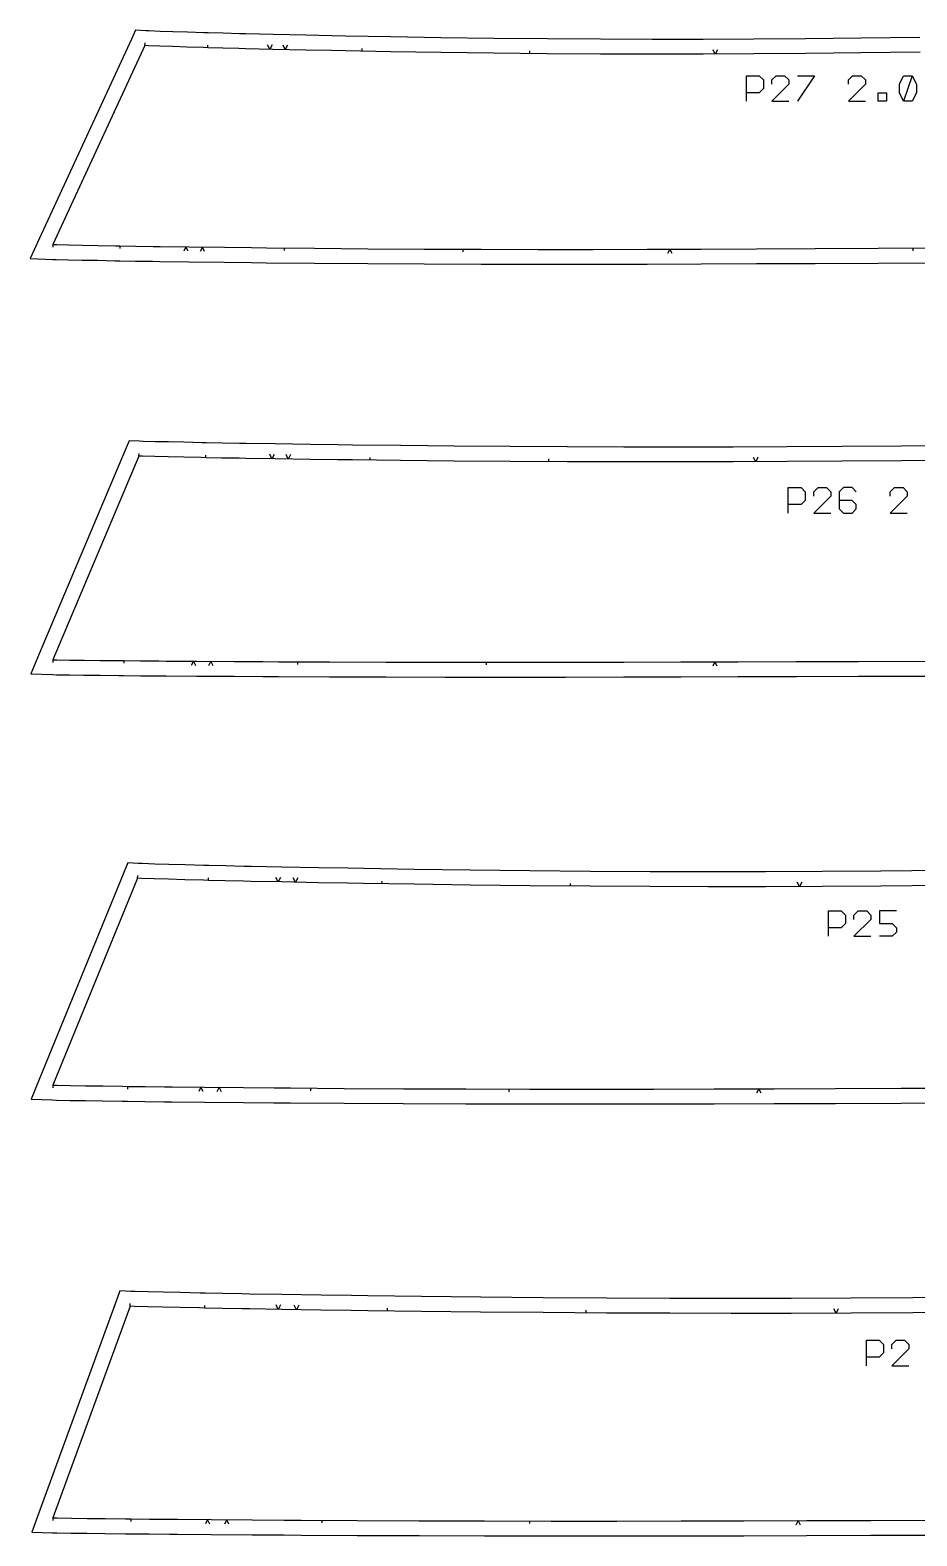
# Model space of a CAD drawing. Header units: metres. Extents: x -12 to 17699, y -154 to 17579.
# Drawn here: x 15969 to 16565, y 9959 to 10971 of the extents above; entities that cross this region are included whole.
import ezdxf

# ---------------------------------------------------------------- set-up
doc = ezdxf.new("R2010")
doc.units = ezdxf.units.M

msp = doc.modelspace()

# ---------------------------------------------------------------- linework, layer by layer
at = {"layer": 'Marge'}
for points in [[(16566.992, 10966.349), (16527.216, 10965.903), (16490.052, 10965.519), (16455.151, 10965.232), (16421.152, 10965.069), (16387.012, 10965.036), (16352.169, 10965.143), (16316.469, 10965.383), (16280.4, 10965.74), (16244.919, 10966.199), (16211.319, 10966.732), (16180.844, 10967.307), (16171.52, 10967.506), (16154.294, 10967.855), (16132.051, 10968.344), (16113.72, 10968.748), (16109.358, 10968.858), (16098.501, 10969.132), (16088.483, 10969.443), (16085.593, 10969.533), (16074.423, 10969.907), (16064.701, 10970.203), (16056.22, 10970.459), (16048.793, 10970.752), (16046.435, 10970.89), (16039.632, 10971.287), (16036.774, 10965.1), (15974.97, 10831.315), (15968.694, 10817.728), (15983.648, 10817.129), (15986.161, 10817.029), (15994.418, 10816.82), (16003.62, 10816.655), (16013.967, 10816.468), (16025.808, 10816.227), (16028.928, 10816.17), (16039.596, 10815.972), (16051.258, 10815.806), (16055.903, 10815.739), (16075.475, 10815.505), (16099.156, 10815.223), (16117.49, 10814.992), (16127.416, 10814.878), (16159.902, 10814.561), (16195.722, 10814.285), (16233.541, 10814.065), (16271.985, 10813.916), (16310.037, 10813.841), (16347.182, 10813.844), (16383.581, 10813.921), (16419.823, 10814.056), (16457.014, 10814.23), (16496.592, 10814.426), (16538.935, 10814.633), (16583.265, 10814.846)], [(16596.597, 10691.892), (16554.259, 10691.575), (16514.695, 10691.292), (16477.533, 10691.063), (16441.331, 10690.907), (16404.98, 10690.836), (16367.881, 10690.862), (16329.871, 10690.984), (16291.47, 10691.195), (16253.693, 10691.486), (16217.917, 10691.838), (16185.468, 10692.231), (16175.542, 10692.37), (16157.203, 10692.605), (16133.523, 10692.948), (16113.999, 10693.231), (16109.355, 10693.31), (16097.781, 10693.507), (16087.114, 10693.737), (16084.031, 10693.804), (16072.145, 10694.082), (16061.795, 10694.3), (16052.741, 10694.489), (16044.786, 10694.714), (16042.274, 10694.824), (16035.326, 10695.128), (16032.623, 10688.72), (15974.835, 10551.734), (15969.152, 10538.262), (15983.767, 10537.851), (15986.424, 10537.777), (15995.115, 10537.637), (16004.821, 10537.536), (16015.757, 10537.42), (16028.279, 10537.266), (16031.571, 10537.23), (16042.845, 10537.108), (16055.158, 10537.014), (16060.067, 10536.976), (16080.745, 10536.853), (16105.771, 10536.705), (16125.146, 10536.574), (16135.636, 10536.515), (16169.961, 10536.365), (16207.808, 10536.255), (16247.766, 10536.19), (16288.385, 10536.176), (16328.587, 10536.209), (16367.829, 10536.288), (16406.279, 10536.402), (16444.564, 10536.533), (16483.851, 10536.66), (16525.662, 10536.769), (16570.399, 10536.866)], [(16582.373, 10406.058), (16540.577, 10405.678), (16501.319, 10405.392), (16463.073, 10405.226), (16424.668, 10405.186), (16385.47, 10405.284), (16345.309, 10405.512), (16304.732, 10405.856), (16264.816, 10406.3), (16227.013, 10406.817), (16192.727, 10407.377), (16182.238, 10407.571), (16162.859, 10407.906), (16137.837, 10408.383), (16117.208, 10408.777), (16112.301, 10408.885), (16100.074, 10409.153), (16088.803, 10409.458), (16085.546, 10409.546), (16072.986, 10409.912), (16062.049, 10410.202), (16052.485, 10410.454), (16044.084, 10410.743), (16041.43, 10410.879), (16034.346, 10411.242), (16031.662, 10404.676), (15974.792, 10265.549), (15969.351, 10252.239), (15983.723, 10251.77), (15986.519, 10251.679), (15995.669, 10251.496), (16005.889, 10251.355), (16017.403, 10251.193), (16030.585, 10250.984), (16034.052, 10250.934), (16045.922, 10250.764), (16058.887, 10250.623), (16064.055, 10250.568), (16085.826, 10250.374), (16112.175, 10250.14), (16132.572, 10249.941), (16143.617, 10249.847), (16179.757, 10249.59), (16219.605, 10249.373), (16261.675, 10249.209), (16304.441, 10249.108), (16346.769, 10249.072), (16388.086, 10249.102), (16428.571, 10249.193), (16468.881, 10249.326), (16510.247, 10249.483), (16554.269, 10249.648), (16601.368, 10249.815)], [(16606.082, 10119.008), (16562.074, 10118.681), (16520.737, 10118.428), (16480.465, 10118.273), (16440.024, 10118.223), (16398.749, 10118.29), (16356.46, 10118.47), (16313.734, 10118.75), (16271.702, 10119.119), (16231.896, 10119.554), (16195.791, 10120.028), (16184.747, 10120.194), (16164.342, 10120.474), (16137.996, 10120.882), (16116.27, 10121.218), (16111.103, 10121.311), (16098.218, 10121.542), (16086.35, 10121.806), (16082.917, 10121.883), (16069.696, 10122.201), (16058.18, 10122.453), (16048.094, 10122.671), (16039.216, 10122.926), (16036.42, 10123.047), (16029.106, 10123.362), (16026.595, 10116.485), (15974.655, 9974.182), (15969.893, 9961.137), (15983.775, 9960.757), (15986.698, 9960.677), (15996.24, 9960.521), (16006.911, 9960.402), (16018.945, 9960.267), (16032.727, 9960.09), (16036.348, 9960.049), (16048.754, 9959.906), (16062.298, 9959.791), (16067.7, 9959.745), (16090.451, 9959.589), (16117.99, 9959.401), (16139.308, 9959.234), (16150.852, 9959.159), (16188.621, 9958.958), (16230.265, 9958.795), (16274.231, 9958.679), (16318.924, 9958.617), (16363.159, 9958.611), (16406.337, 9958.66), (16448.644, 9958.755), (16490.768, 9958.881), (16533.997, 9959.019), (16580.002, 9959.153)]]:
    msp.add_lwpolyline(points, dxfattribs=at)
at = {"layer": 'Patron'}
for points in [[(16567.104, 10956.35), (16527.319, 10955.903), (16490.135, 10955.519), (16455.199, 10955.232), (16421.161, 10955.069), (16386.982, 10955.036), (16352.102, 10955.143), (16316.37, 10955.383), (16280.271, 10955.741), (16244.761, 10956.201), (16211.131, 10956.734), (16180.631, 10957.309), (16171.318, 10957.508), (16154.075, 10957.858), (16131.831, 10958.346), (16113.467, 10958.751), (16109.105, 10958.861), (16098.191, 10959.137), (16088.172, 10959.448), (16085.259, 10959.539), (16074.118, 10959.911), (16064.398, 10960.208), (16055.824, 10960.467), (16048.21, 10960.769), (16045.852, 10960.907), (15984.048, 10827.121), (15986.561, 10827.021), (15994.669, 10826.817), (16003.799, 10826.654), (16014.148, 10826.467), (16026.011, 10826.225), (16029.114, 10826.168), (16039.781, 10825.97), (16051.401, 10825.805), (16056.045, 10825.738), (16075.595, 10825.505), (16099.276, 10825.223), (16117.616, 10824.991), (16127.531, 10824.878), (16160, 10824.561), (16195.799, 10824.285), (16233.599, 10824.065), (16272.024, 10823.916), (16310.057, 10823.841), (16347.181, 10823.844), (16383.559, 10823.921), (16419.786, 10824.056), (16456.968, 10824.23), (16496.543, 10824.426), (16538.886, 10824.633), (16583.216, 10824.846)], [(16596.672, 10681.892), (16554.331, 10681.575), (16514.757, 10681.293), (16477.576, 10681.063), (16441.35, 10680.907), (16404.973, 10680.836), (16367.849, 10680.862), (16329.817, 10680.985), (16291.393, 10681.195), (16253.594, 10681.486), (16217.796, 10681.839), (16185.329, 10682.232), (16175.414, 10682.371), (16157.058, 10682.606), (16133.378, 10682.949), (16113.829, 10683.233), (16109.185, 10683.312), (16097.565, 10683.51), (16086.899, 10683.739), (16083.797, 10683.806), (16071.935, 10684.084), (16061.586, 10684.303), (16052.457, 10684.493), (16044.349, 10684.724), (16041.837, 10684.834), (15984.048, 10547.847), (15986.705, 10547.773), (15995.275, 10547.635), (16004.925, 10547.535), (16015.863, 10547.419), (16028.401, 10547.266), (16031.68, 10547.23), (16042.954, 10547.107), (16055.235, 10547.013), (16060.144, 10546.976), (16080.804, 10546.853), (16105.831, 10546.705), (16125.213, 10546.574), (16135.692, 10546.515), (16170.005, 10546.365), (16207.838, 10546.255), (16247.783, 10546.19), (16288.388, 10546.176), (16328.579, 10546.209), (16367.809, 10546.288), (16406.25, 10546.402), (16444.529, 10546.533), (16483.818, 10546.66), (16525.636, 10546.769), (16570.378, 10546.866)], [(16582.465, 10396.059), (16540.65, 10395.678), (16501.362, 10395.392), (16463.083, 10395.226), (16424.643, 10395.186), (16385.414, 10395.284), (16345.224, 10395.513), (16304.621, 10395.856), (16264.679, 10396.301), (16226.85, 10396.819), (16192.542, 10397.379), (16182.065, 10397.573), (16162.669, 10397.908), (16137.646, 10398.385), (16116.989, 10398.78), (16112.081, 10398.887), (16099.803, 10399.157), (16088.532, 10399.462), (16085.255, 10399.55), (16072.721, 10399.916), (16061.786, 10400.206), (16052.139, 10400.46), (16043.573, 10400.756), (16040.919, 10400.892), (15984.048, 10261.765), (15986.845, 10261.674), (15995.868, 10261.494), (16006.027, 10261.354), (16017.543, 10261.192), (16030.744, 10260.983), (16034.196, 10260.933), (16046.065, 10260.763), (16058.995, 10260.623), (16064.163, 10260.567), (16085.915, 10260.373), (16112.264, 10260.139), (16132.67, 10259.94), (16143.702, 10259.846), (16179.828, 10259.59), (16219.659, 10259.373), (16261.714, 10259.209), (16304.464, 10259.108), (16346.777, 10259.072), (16388.079, 10259.102), (16428.549, 10259.193), (16468.848, 10259.326), (16510.209, 10259.483), (16554.232, 10259.648), (16601.332, 10259.815)], [(16606.156, 10109.008), (16562.135, 10108.681), (16520.776, 10108.428), (16480.477, 10108.273), (16440.007, 10108.223), (16398.707, 10108.291), (16356.395, 10108.47), (16313.646, 10108.75), (16271.593, 10109.12), (16231.764, 10109.554), (16195.641, 10110.03), (16184.61, 10110.195), (16164.188, 10110.476), (16137.841, 10110.883), (16116.091, 10111.22), (16110.924, 10111.313), (16097.995, 10111.544), (16086.128, 10111.809), (16082.676, 10111.886), (16069.477, 10112.204), (16057.963, 10112.455), (16047.806, 10112.675), (16038.785, 10112.935), (16035.989, 10113.056), (15984.048, 9970.753), (15986.972, 9970.673), (15996.403, 9970.519), (16007.021, 9970.402), (16019.058, 9970.267), (16032.855, 9970.09), (16036.463, 9970.048), (16048.869, 9969.905), (16062.383, 9969.79), (16067.785, 9969.745), (16090.519, 9969.589), (16118.058, 9969.401), (16139.387, 9969.234), (16150.917, 9969.159), (16188.674, 9968.958), (16230.304, 9968.795), (16274.257, 9968.679), (16318.937, 9968.617), (16363.16, 9968.611), (16406.325, 9968.66), (16448.621, 9968.755), (16490.739, 9968.881), (16533.965, 9969.019), (16579.972, 9969.153)]]:
    msp.add_lwpolyline(points, dxfattribs=at)
at = {"layer": 'Repers points'}
for p, q in [((16045.852, 10960.907), (16045.957, 10962.704)), ((16088.156, 10959.449), (16088.212, 10961.248)), ((16191.927, 10957.096), (16191.961, 10958.896)), ((16304.678, 10955.499), (16304.696, 10957.299)), ((15984.048, 10827.121), (15983.976, 10825.323)), ((16029.097, 10826.168), (16029.063, 10824.369)), ((16139.572, 10824.76), (16139.554, 10822.96)), ((16259.593, 10823.964), (16259.586, 10822.164)), ((16562.242, 10824.745), (16562.25, 10822.945)), ((16041.837, 10684.834), (16041.916, 10686.632)), ((16086.882, 10683.74), (16086.921, 10685.539)), ((16197.354, 10682.086), (16197.376, 10683.886)), ((16317.373, 10681.053), (16317.383, 10682.853)), ((15984.048, 10547.847), (15983.998, 10546.048)), ((16031.662, 10547.23), (16031.643, 10545.43)), ((16148.417, 10546.459), (16148.409, 10544.659)), ((16275.253, 10546.18), (16275.253, 10544.38)), ((16040.919, 10400.892), (16041.011, 10402.69)), ((16088.515, 10399.462), (16088.564, 10401.262)), ((16205.25, 10397.171), (16205.279, 10398.971)), ((16332.076, 10395.624), (16332.091, 10397.424)), ((15984.048, 10261.765), (15983.99, 10259.966)), ((16034.179, 10260.933), (16034.153, 10259.134)), ((16157.105, 10259.751), (16157.092, 10257.951)), ((16290.644, 10259.141), (16290.64, 10257.341)), ((16035.989, 10113.056), (16036.067, 10114.854)), ((16086.11, 10111.809), (16086.15, 10113.609)), ((16209.026, 10109.853), (16209.05, 10111.653)), ((16342.561, 10108.561), (16342.573, 10110.361)), ((15984.048, 9970.753), (15983.999, 9968.954)), ((16036.445, 9970.048), (16036.424, 9968.248)), ((16164.924, 9969.084), (16164.915, 9967.284)), ((16304.493, 9968.637), (16304.49, 9966.837))]:
    msp.add_line(p, q, dxfattribs=at)
at = {"layer": 'Repers suspente'}
for p, q in [((16129.829, 10958.391), (16128.396, 10961.423)), ((16131.395, 10961.357), (16129.829, 10958.391)), ((16140.192, 10958.163), (16138.758, 10961.195)), ((16141.757, 10961.129), (16140.192, 10958.163)), ((16429.379, 10955.108), (16427.864, 10958.101)), ((16430.864, 10958.116), (16429.379, 10955.108)), ((16073.464, 10825.53), (16071.929, 10822.548)), ((16074.928, 10822.512), (16073.464, 10825.53)), ((16084.496, 10825.399), (16082.961, 10822.417)), ((16085.96, 10822.381), (16084.496, 10825.399)), ((16398.773, 10823.978), (16397.285, 10820.972)), ((16400.285, 10820.983), (16398.773, 10823.978)), ((16131.248, 10682.98), (16129.791, 10686.001)), ((16132.791, 10685.958), (16131.248, 10682.98)), ((16142.279, 10682.82), (16140.823, 10685.842)), ((16143.823, 10685.798), (16142.279, 10682.82)), ((16456.553, 10680.972), (16455.04, 10683.966)), ((16458.04, 10683.979), (16456.553, 10680.972)), ((16078.553, 10546.866), (16077.035, 10543.875)), ((16080.035, 10543.857), (16078.553, 10546.866)), ((16090.212, 10546.797), (16088.694, 10543.806)), ((16091.694, 10543.788), (16090.212, 10546.797)), ((16429.149, 10546.48), (16427.659, 10543.475)), ((16430.659, 10543.485), (16429.149, 10546.48)), ((16135.395, 10398.428), (16133.953, 10401.456)), ((16136.952, 10401.399), (16135.395, 10398.428)), ((16147.052, 10398.206), (16145.61, 10401.234)), ((16148.609, 10401.177), (16147.052, 10398.206)), ((16485.971, 10395.325), (16484.458, 10398.318)), ((16487.458, 10398.331), (16485.971, 10395.325)), ((16083.547, 10260.394), (16082.021, 10257.408)), ((16085.021, 10257.381), (16083.547, 10260.394)), ((16095.823, 10260.285), (16094.296, 10257.299)), ((16097.296, 10257.272), (16095.823, 10260.285)), ((16458.653, 10259.292), (16457.163, 10256.287)), ((16460.163, 10256.297), (16458.653, 10259.292)), ((16135.474, 10110.919), (16134.021, 10113.942)), ((16137.02, 10113.896), (16135.474, 10110.919)), ((16147.748, 10110.73), (16146.295, 10113.752)), ((16149.295, 10113.706), (16147.748, 10110.73)), ((16510.569, 10108.389), (16509.058, 10111.383)), ((16512.058, 10111.394), (16510.569, 10108.389)), ((16088.045, 9969.606), (16086.524, 9966.616)), ((16089.524, 9966.596), (16088.045, 9969.606)), ((16100.874, 9969.518), (16099.354, 9966.528)), ((16102.354, 9966.508), (16100.874, 9969.518)), ((16485.087, 9968.864), (16483.596, 9965.86)), ((16486.596, 9965.869), (16485.087, 9968.864))]:
    msp.add_line(p, q, dxfattribs=at)
at = {"layer": 'Text'}
for p, q in [((16450.28, 10923.458), (16450.28, 10940.601)), ((16450.28, 10940.601), (16458.851, 10940.601)), ((16458.851, 10940.601), (16461.709, 10937.744)), ((16461.709, 10937.744), (16461.709, 10932.029)), ((16467.423, 10937.744), (16470.28, 10940.601)), ((16467.423, 10934.886), (16467.423, 10937.744)), ((16470.28, 10940.601), (16475.994, 10940.601)), ((16475.994, 10940.601), (16478.851, 10937.744)), ((16478.851, 10937.744), (16478.851, 10934.886)), ((16484.566, 10940.601), (16495.994, 10940.601)), ((16495.994, 10940.601), (16484.566, 10923.458)), ((16518.851, 10937.744), (16521.709, 10940.601)), ((16518.851, 10934.886), (16518.851, 10937.744)), ((16521.709, 10940.601), (16527.423, 10940.601)), ((16527.423, 10940.601), (16530.28, 10937.744)), ((16530.28, 10937.744), (16530.28, 10934.886)), ((16553.137, 10934.886), (16555.994, 10940.601)), ((16555.994, 10940.601), (16561.709, 10940.601)), ((16561.709, 10940.601), (16555.994, 10923.458)), ((16561.709, 10940.601), (16564.566, 10934.886)), ((16458.851, 10929.172), (16450.28, 10929.172)), ((16461.709, 10932.029), (16458.851, 10929.172)), ((16478.851, 10934.886), (16467.423, 10923.458)), ((16530.28, 10934.886), (16518.851, 10923.458)), ((16538.851, 10929.172), (16544.566, 10929.172)), ((16538.851, 10923.458), (16538.851, 10929.172)), ((16544.566, 10929.172), (16544.566, 10923.458)), ((16553.137, 10929.172), (16553.137, 10934.886)), ((16555.994, 10923.458), (16553.137, 10929.172)), ((16564.566, 10929.172), (16561.709, 10923.458)), ((16564.566, 10934.886), (16564.566, 10929.172)), ((16467.423, 10923.458), (16478.851, 10923.458)), ((16518.851, 10923.458), (16530.28, 10923.458)), ((16544.566, 10923.458), (16538.851, 10923.458)), ((16561.709, 10923.458), (16555.994, 10923.458)), ((16478.443, 10646.448), (16478.443, 10663.591)), ((16478.443, 10663.591), (16487.014, 10663.591)), ((16487.014, 10663.591), (16489.872, 10660.734)), ((16495.586, 10660.734), (16498.443, 10663.591)), ((16498.443, 10663.591), (16504.157, 10663.591)), ((16504.157, 10663.591), (16507.014, 10660.734)), ((16515.586, 10663.591), (16512.729, 10660.734)), ((16521.3, 10663.591), (16515.586, 10663.591)), ((16524.157, 10660.734), (16521.3, 10663.591)), ((16547.014, 10660.734), (16549.872, 10663.591)), ((16549.872, 10663.591), (16555.586, 10663.591)), ((16555.586, 10663.591), (16558.443, 10660.734)), ((16489.872, 10655.019), (16487.014, 10652.162)), ((16489.872, 10660.734), (16489.872, 10655.019)), ((16495.586, 10657.877), (16495.586, 10660.734)), ((16507.014, 10657.877), (16495.586, 10646.448)), ((16507.014, 10660.734), (16507.014, 10657.877)), ((16512.729, 10660.734), (16512.729, 10649.305)), ((16521.3, 10655.019), (16512.729, 10655.019)), ((16524.157, 10652.162), (16521.3, 10655.019)), ((16547.014, 10657.877), (16547.014, 10660.734)), ((16558.443, 10657.877), (16547.014, 10646.448)), ((16558.443, 10660.734), (16558.443, 10657.877)), ((16487.014, 10652.162), (16478.443, 10652.162)), ((16495.586, 10646.448), (16507.014, 10646.448)), ((16512.729, 10649.305), (16515.586, 10646.448)), ((16515.586, 10646.448), (16521.3, 10646.448)), ((16521.3, 10646.448), (16524.157, 10649.305)), ((16524.157, 10649.305), (16524.157, 10652.162)), ((16547.014, 10646.448), (16558.443, 10646.448)), ((16505.46, 10361.828), (16505.46, 10378.971)), ((16505.46, 10378.971), (16514.032, 10378.971)), ((16514.032, 10378.971), (16516.889, 10376.114)), ((16516.889, 10370.4), (16514.032, 10367.542)), ((16516.889, 10376.114), (16516.889, 10370.4)), ((16522.603, 10376.114), (16525.46, 10378.971)), ((16522.603, 10373.257), (16522.603, 10376.114)), ((16534.032, 10373.257), (16522.603, 10361.828)), ((16525.46, 10378.971), (16531.175, 10378.971)), ((16531.175, 10378.971), (16534.032, 10376.114)), ((16534.032, 10376.114), (16534.032, 10373.257)), ((16551.175, 10378.971), (16539.746, 10378.971)), ((16539.746, 10378.971), (16539.746, 10370.4)), ((16539.746, 10370.4), (16548.318, 10370.4)), ((16548.318, 10370.4), (16551.175, 10367.542)), ((16514.032, 10367.542), (16505.46, 10367.542)), ((16522.603, 10361.828), (16534.032, 10361.828)), ((16548.318, 10361.828), (16539.746, 10361.828)), ((16551.175, 10364.685), (16548.318, 10361.828)), ((16551.175, 10367.542), (16551.175, 10364.685)), ((16530.934, 10073.063), (16530.934, 10090.206)), ((16530.934, 10090.206), (16539.505, 10090.206)), ((16539.505, 10090.206), (16542.362, 10087.349)), ((16542.362, 10087.349), (16542.362, 10081.635)), ((16548.077, 10087.349), (16550.934, 10090.206)), ((16548.077, 10084.492), (16548.077, 10087.349)), ((16550.934, 10090.206), (16556.648, 10090.206)), ((16556.648, 10090.206), (16559.505, 10087.349)), ((16559.505, 10087.349), (16559.505, 10084.492)), ((16539.505, 10078.777), (16530.934, 10078.777)), ((16542.362, 10081.635), (16539.505, 10078.777)), ((16559.505, 10084.492), (16548.077, 10073.063)), ((16548.077, 10073.063), (16559.505, 10073.063))]:
    msp.add_line(p, q, dxfattribs=at)

doc.saveas('drawing.dxf')
